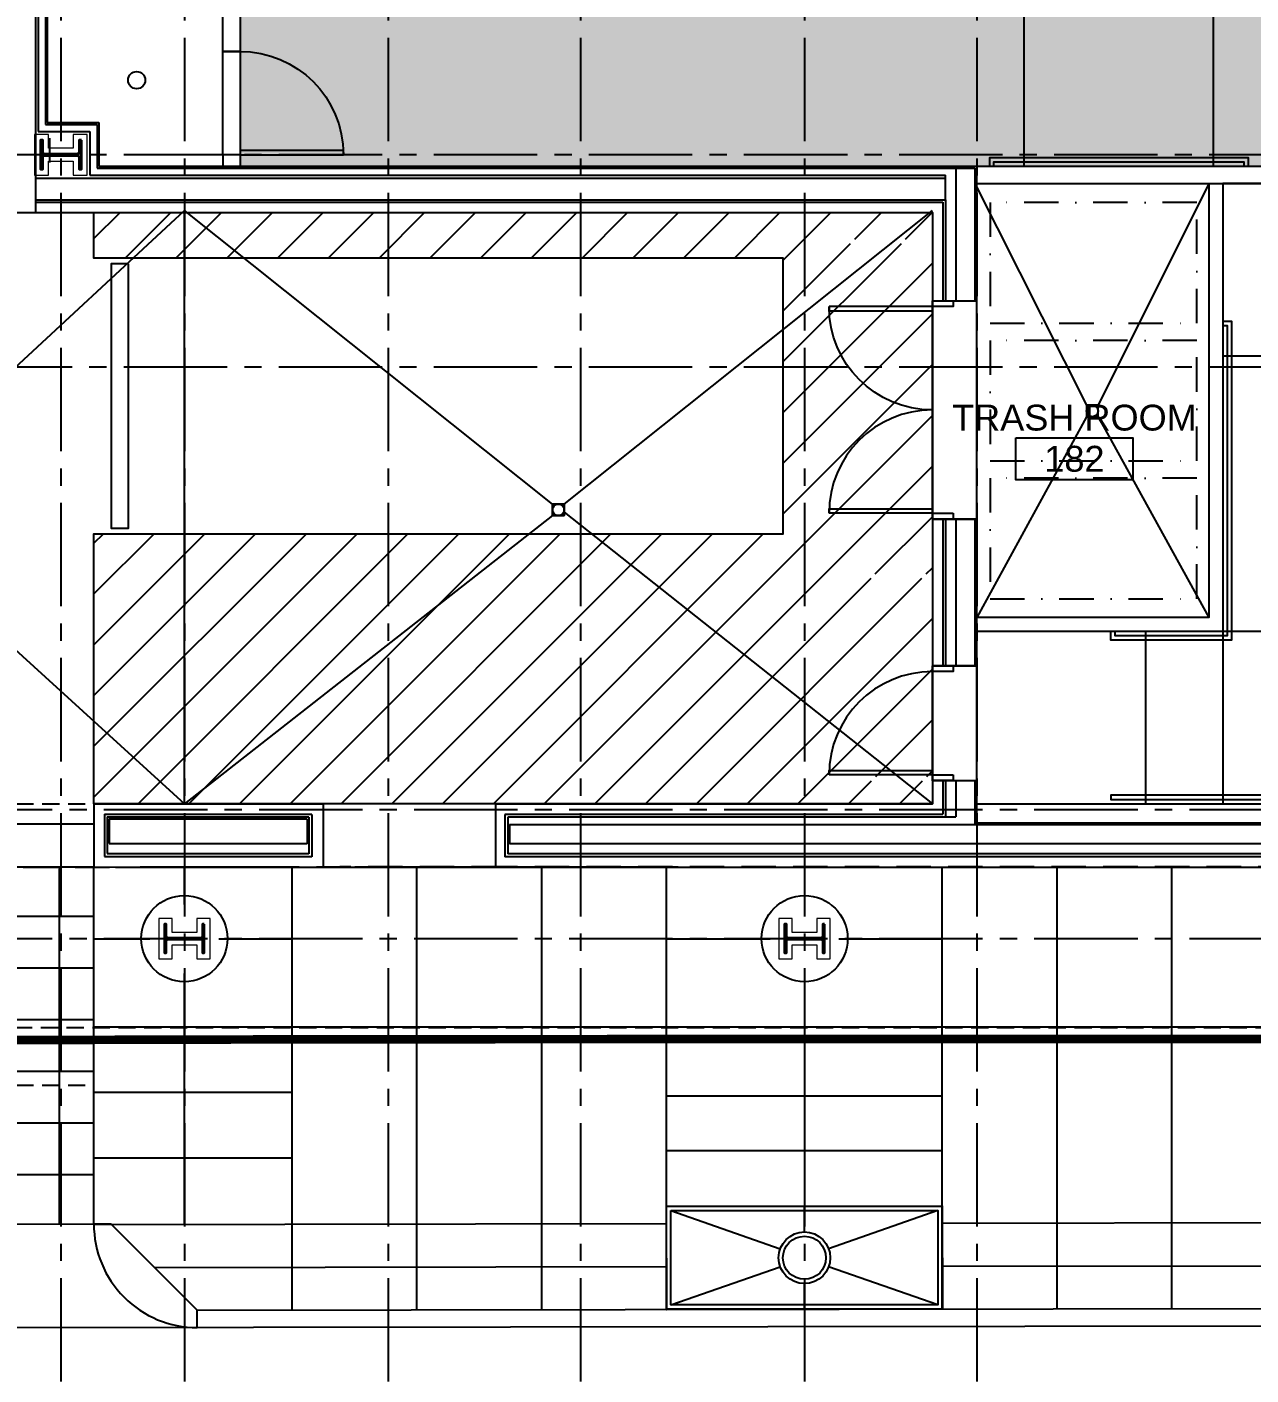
# Model space of a CAD drawing. Header units: inches. Extents: x 5931 to 10048, y 0 to 3185.
# Drawn here: x 6633.2 to 7059.5, y 692.3 to 1161.8 of the extents above; entities that cross this region are included whole.
import ezdxf
from ezdxf.enums import TextEntityAlignment as Align

# ---------------------------------------------------------------- set-up
doc = ezdxf.new("R2010")
doc.units = ezdxf.units.IN
doc.header["$LTSCALE"] = 48
doc.header["$MEASUREMENT"] = 0
for name, pattern in [('CENTER2', [1.125, 0.75, -0.125, 0.125, -0.125]), ('DASHDOT2', [0.5, 0.25, -0.125, 0, -0.125]), ('HIDDEN', [0.375, 0.25, -0.125]), ('HIDDEN2', [0.1875, 0.125, -0.0625]), ('PHANTOM2', [1.25, 0.625, -0.125, 0.125, -0.125, 0.125, -0.125])]:
    doc.linetypes.add(name, pattern=pattern)
for name, color, linetype in [('_0_Objects', 8, 'Continuous'), ('A-Clng Mtd Light Fixture', 8, 'Continuous'), ('A-Door', 8, 'Continuous'), ('A-Door-Head', 8, 'Continuous'), ('A-Eqpm-NIC', 8, 'DASHDOT2'), ('A-Flor-Case-Full Height', 8, 'Continuous'), ('A-Flor-Hral', 8, 'Continuous'), ('A-Flor-Pattern', 8, 'Continuous'), ('A-Flor-Pfix', 8, 'Continuous'), ('A-Flor-Soffit', 8, 'HIDDEN2'), ('A-Flor-Strs', 8, 'Continuous'), ('A-Grid(3-32)', 8, 'CENTER2'), ('A-Site-Parking', 8, 'Continuous'), ('A-Site-Pave', 8, 'Continuous'), ('A-Site-Property', 8, 'PHANTOM2'), ('A-Site-Setback', 8, 'HIDDEN'), ('A-Tag-Rm(3-32)', 8, 'Continuous'), ('A-Wall-Full', 8, 'Continuous'), ('A-Wall-Hatch', 8, 'Continuous')]:
    doc.layers.add(name, color=color, linetype=linetype)
for name, color, linetype, lineweight in [('A-Detl-Hatch', 8, 'Continuous', 18), ('S-Detl-Hatch', 8, 'Continuous', 18), ('S-Detl-Wide', 8, 'Continuous', 35)]:
    doc.layers.add(name, color=color, linetype=linetype, lineweight=lineweight)
doc.styles.get("Standard").update_dxf_attribs({"font": 'arial.ttf'})

# ---------------------------------------------------------------- blocks, each defined once
blk = doc.blocks.new('Door 36in')
blk.add_lwpolyline([(0, 36), (1.5, 36), (1.5, 0), (0, 0)], close=True)
blk.add_arc((0, 0), 36, 0, 90)
blk = doc.blocks.new('1ST FLOOR CORE & SHELL')
at = {"layer": 'A-Door'}
for points in [[(2940.249396693038, -8975.625), (2940.249396693038, -8977.625), (2932.999396693038, -8977.625), (2932.999396693038, -8975.625)], [(2940.249396693038, -9049.625), (2940.249396693038, -9051.625), (2932.999396693038, -9051.625), (2932.999396693038, -9049.625)], [(2940.249396693036, -9102.750000000002), (2940.249396693036, -9104.750000000002), (2932.999396693036, -9104.750000000002), (2932.999396693036, -9102.750000000002)], [(2940.249396693036, -9140.698514142034), (2940.249396693036, -9142.698514142034), (2932.999396693036, -9142.698514142034), (2932.999396693036, -9140.698514142034)]]:
    blk.add_lwpolyline(points, close=True, dxfattribs=at)
at = {"layer": 'A-Door-Head'}
blk.add_lwpolyline([(2932.99939669304, -9102.750000000002), (2948.374396693038, -9102.750000000002), (2948.374396693038, -9142.75), (2932.99939669304, -9142.75)], close=True, dxfattribs=at)
at = {"layer": 'A-Flor-Soffit'}
for points in [[(2320.999396693038, -8520.750000000002), (2316.499396693042, -8520.750000000002), (2316.499396693042, -9228.750000000002), (3108.874396693056, -9228.750000000002), (3108.874396693056, -9224.750000000002), (4240.499396693056, -9224.750000000002), (4240.499396693056, -9222.625000000002), (4656.874396693027, -9222.625000000002), (4656.874396693027, -9224.750000000002), (5704.499396088413, -9224.75000135396), (5704.499396088413, -8756.750000015505), (5699.999396693202, -8756.750000015505)], [(2352.976538279858, -9228.750000000004), (2352.976538279858, -9248.750000000004), (2640.999396693027, -9248.75000000011), (2640.999396693035, -9228.750000000004)]]:
    blk.add_lwpolyline(points, dxfattribs=at)
at = {"layer": 'A-Flor-Strs'}
blk.add_line((2948.374396693038, -9150.75), (3094.189396693041, -9150.75), dxfattribs=at)
at = {"layer": 'A-Wall-Full'}
for p, q in [((2624.74939669304, -8657.749999999955), (2624.74939669304, -8913.56)), ((2624.74939669304, -8913.56), (2642.748146693039, -8913.56)), ((2642.748146693039, -8913.56), (2642.748146693039, -8928.750000000002)), ((2642.748146693039, -8928.750000000002), (2948.374396693038, -8928.750000000002)), ((2948.374396693038, -8928.750000000002), (2948.374396693036, -8975.624999999998)), ((2612.99939669304, -8944.875000000004), (2932.999396693038, -8944.875000000002)), ((2932.999396693038, -8944.875000000002), (2932.999396693038, -8975.625)), ((2932.999396693038, -8975.625), (2948.374396693036, -8975.625)), ((2932.999396693038, -9051.625), (2932.999396693038, -9102.750000000004)), ((2932.999396693038, -9051.625), (2948.374396693038, -9051.625)), ((2948.374396693038, -9051.624999999998), (2948.374396693038, -9102.750000000002)), ((2948.374396693038, -9102.750000000002), (2932.999396693038, -9102.750000000004)), ((2932.999396693038, -9142.75), (2932.999396693036, -9150.749999999996)), ((2948.374396693038, -9142.75), (2932.999396693038, -9142.75)), ((2948.374396693038, -9142.75), (2948.374396693038, -9157.375)), ((2640.999396693036, -9150.749999999996), (2640.999396693038, -9172.75)), ((2640.999396693036, -9150.749999999996), (2720.976538279895, -9150.749999999996)), ((2720.976538279896, -9172.848490128536), (2720.976538279895, -9150.848490128532)), ((2780.976538279896, -9150.749999999996), (2932.999396693036, -9150.749999999996)), ((2780.976538279898, -9172.848490128536), (2780.976538279896, -9150.848490128532)), ((2948.374396693038, -9157.375), (3112.999396693038, -9157.375)), ((2640.999396693036, -9172.75), (2720.976538279896, -9172.848490128536)), ((2780.976538279898, -9172.848490128536), (3112.999396693038, -9172.84849012908))]:
    blk.add_line(p, q, dxfattribs=at)
for centre in [(2672.499396693055, -9197.75), (2888.499396693042, -9197.75)]:
    blk.add_circle(centre, 15, dxfattribs=at)
at = {"layer": 'A-Wall-Hatch'}
for p, q in [((2620.624396693038, -8154.625000000015), (2620.62439669304, -8944.875000000004)), ((2621.62439669304, -8654.624999999955), (2621.62439669304, -8916.685)), ((2624.12439669304, -8657.124999999955), (2624.12439669304, -8914.185)), ((2624.12439669304, -8914.185), (2642.123146693039, -8914.185)), ((2642.123146693039, -8914.185), (2642.123146693039, -8929.375000000004)), ((2621.624396693042, -8916.685), (2639.623146693039, -8916.685)), ((2639.623146693039, -8916.685), (2639.623146693039, -8931.875000000004)), ((2642.123146693039, -8929.375000000004), (2947.749396693038, -8929.375000000002)), ((2941.124396693038, -8929.375000000002), (2941.124396693036, -8975.625)), ((2947.749396693038, -8929.375000000002), (2947.749396693038, -8975.625)), ((2620.624396693042, -8932.875000000004), (2937.624396693036, -8932.875000000002)), ((2639.623146693039, -8931.875000000004), (2937.624396693036, -8931.875000000002)), ((2937.624396693036, -8940.500000000002), (2937.624396693036, -8931.875000000002)), ((2620.624396693042, -8940.500000000004), (2937.624396693036, -8940.500000000002)), ((2620.624396693042, -8941.250000000004), (2936.624396693038, -8941.250000000002)), ((2936.624396693038, -8941.250000000002), (2936.624396693038, -8975.624999999998)), ((2937.624396693036, -8940.500000000002), (2937.624396693036, -8975.625)), ((2936.624396693038, -9051.625), (2936.624396693038, -9102.750000000002)), ((2937.624396693036, -9051.625), (2937.624396693036, -9102.75)), ((2941.124396693036, -9051.625000000002), (2941.124396693036, -9102.750000000002)), ((2947.749396693038, -9051.625), (2947.749396693038, -9102.75)), ((2936.624396693038, -9142.75), (2936.624396693036, -9154.374999999996)), ((2937.624396693036, -9142.75), (2937.624396693036, -9155.374999999996)), ((2941.124396693036, -9142.75), (2941.124396693035, -9155.374999999996)), ((2947.749396693038, -9142.75), (2947.749396693036, -9158)), ((2644.624396693036, -9154.374999999996), (2644.624396693036, -9169.125)), ((2644.624396693036, -9154.374999999996), (2716.851538279898, -9154.374999999996)), ((2716.851538279896, -9154.473490128532), (2716.851538279898, -9169.223490128536)), ((2784.101538279896, -9154.374999999996), (2936.624396693036, -9154.374999999996)), ((2784.101538279896, -9154.473490128532), (2784.101538279896, -9169.223490128536)), ((2645.624396693036, -9155.374999999996), (2645.624396693036, -9168.125)), ((2645.624396693036, -9155.374999999996), (2715.851538279896, -9155.374999999996)), ((2646.249396693036, -9155.999999999996), (2646.249396693038, -9164.625)), ((2646.249396693036, -9155.999999999996), (2715.226538279898, -9155.999999999996)), ((2715.226538279896, -9156.098490128532), (2715.226538279895, -9164.723490128536)), ((2715.851538279896, -9155.473490128532), (2715.851538279896, -9168.223490128536)), ((2785.101538279896, -9155.374999999996), (2941.124396693035, -9155.374999999996)), ((2785.101538279896, -9155.473490128532), (2785.101538279898, -9168.223490128536)), ((2785.726538279896, -9158), (2785.726538279898, -9164.723490128536)), ((2785.726538279896, -9158), (3112.999396693038, -9158)), ((2645.624396693036, -9168.125), (2715.851538279896, -9168.125)), ((2646.249396693038, -9164.625), (2715.226538279895, -9164.625)), ((2785.101538279898, -9168.125), (3112.999396693038, -9168.125)), ((2785.726538279898, -9164.625), (3112.999396693038, -9164.625)), ((2644.624396693038, -9169.125), (2716.851538279898, -9169.125)), ((2784.101538279896, -9169.125), (3109.374396693038, -9169.125))]:
    blk.add_line(p, q, dxfattribs=at)
at = {"layer": 'A-Door', "xscale": -1, "rotation": 90}
blk.add_blockref('Door 36in', (2932.999396693038, -8977.625), dxfattribs=at)
at = {"layer": 'A-Door', "rotation": 90}
for p in [(2932.999396693038, -9049.625), (2932.999396693036, -9140.75)]:
    blk.add_blockref('Door 36in', p, dxfattribs=at)
blk = doc.blocks.new('*U26')
at = {"layer": 'A-Detl-Hatch'}
h = blk.add_hatch(dxfattribs=at)
h.set_pattern_fill('ANSI32', color=256, scale=6, style=0)
h.set_pattern_definition([(45, (0, -6.945), (-1.590990257669732, 1.590990257669732), []), (45, (1.06066017, -6.945), (-1.590990257669732, 1.590990257669732), [])])
edge = h.paths.add_edge_path()
edge.add_line((4.9975, -13.89), (4.9975, -13.245))
edge.add_line((4.9975, -13.245), (0.7874999999999996, -13.245))
edge.add_arc((0.7874999999999999, -12.645), 0.6000000000000014, 180.0000000000002, 270, ccw=False)
edge.add_line((0.1875, -12.645), (0.1875, -1.244999999999999))
edge.add_arc((0.7874999999999999, -1.244999999999999), 0.5999999999999999, 90, 180, ccw=False)
edge.add_line((0.7875, -0.6449999999999996), (4.9975, -0.6449999999999996))
edge.add_line((4.9975, -0.6449999999999996), (4.9975, 0))
edge.add_line((4.9975, 0), (-4.9975, 0))
edge.add_line((-4.9975, 0), (-4.9975, -0.6449999999999996))
edge.add_line((-4.9975, -0.6449999999999996), (-0.7874999999999996, -0.6449999999999996))
edge.add_arc((-0.7874999999999999, -1.244999999999999), 0.5999999999999999, 0, 90, ccw=False)
edge.add_line((-0.1875, -1.244999999999999), (-0.1875, -12.645))
edge.add_arc((-0.7874999999999999, -12.645), 0.5999999999999999, 270, 359.99999999999983, ccw=False)
edge.add_line((-0.7875, -13.245), (-4.9975, -13.245))
edge.add_line((-4.9975, -13.245), (-4.9975, -13.89))
edge.add_line((-4.9975, -13.89), (4.9975, -13.89))
at = {"linetype": 'ByBlock'}
blk.add_lwpolyline([(4.9975, -13.89), (4.9975, -13.245), (0.7875, -13.245, -0.414213562373095), (0.1875, -12.645), (0.1875, -1.244999999999999, -0.414213562373095), (0.7875, -0.6449999999999996), (4.9975, -0.6449999999999996), (4.9975, 0), (-4.9975, 0), (-4.9975, -0.6449999999999996), (-0.7875, -0.6449999999999996, -0.414213562373095), (-0.1875, -1.244999999999999), (-0.1875, -12.645, -0.414213562373095), (-0.7875, -13.245), (-4.9975, -13.245), (-4.9975, -13.89)], format="xyb", close=True, dxfattribs=at)
blk = doc.blocks.new('W14X61')
at = {"layer": 'S-Detl-Hatch'}
blk.add_lwpolyline([(13945.71594359061, -7310.277745052937), (13945.71594359061, -7305.632745052937), (13940.90594359061, -7305.632745052937), (13940.90594359061, -7297.032745052938), (13945.71594359061, -7297.032745052938), (13945.71594359061, -7292.387745052937), (13931.72094359061, -7292.387745052937), (13931.72094359061, -7297.032745052938), (13936.53094359061, -7297.032745052938), (13936.53094359061, -7305.632745052937), (13931.72094359061, -7305.632745052937), (13931.72094359061, -7310.277745052937)], close=True, dxfattribs=at)
at = {"layer": 'S-Detl-Wide'}
blk.add_blockref('*U26', (13938.71844359061, -7294.387745052937), dxfattribs=at)
blk = doc.blocks.new('*U13')
at = {"layer": 'A-Detl-Hatch'}
h = blk.add_hatch(dxfattribs=at)
h.set_pattern_fill('ANSI32', color=256, scale=6, style=0)
h.set_pattern_definition([(45, (0, -7.155), (-1.590990257669732, 1.590990257669732), []), (45, (1.06066017, -7.155), (-1.590990257669732, 1.590990257669732), [])])
edge = h.paths.add_edge_path()
edge.add_line((5.065, -14.31), (5.065, -13.455))
edge.add_line((5.065, -13.455), (0.8549999999999995, -13.455))
edge.add_arc((0.8550000000000006, -12.855), 0.6000000000000014, 180, 269.99999999999994, ccw=False)
edge.add_line((0.255, -12.855), (0.255, -1.454999999999998))
edge.add_arc((0.8549999999999998, -1.454999999999999), 0.5999999999999998, 90, 180, ccw=False)
edge.add_line((0.855, -0.8549999999999995), (5.065000000000001, -0.8549999999999995))
edge.add_line((5.065, -0.8549999999999995), (5.065, 0))
edge.add_line((5.065, 0), (-5.065, 0))
edge.add_line((-5.065, 0), (-5.065, -0.8549999999999995))
edge.add_line((-5.065, -0.8549999999999995), (-0.8549999999999995, -0.8549999999999995))
edge.add_arc((-0.8549999999999998, -1.454999999999999), 0.5999999999999999, 0, 90, ccw=False)
edge.add_line((-0.255, -1.454999999999999), (-0.255, -12.855))
edge.add_arc((-0.8550000000000006, -12.855), 0.6000000000000006, -89.99999999999989, 0, ccw=False)
edge.add_line((-0.855, -13.455), (-5.065000000000001, -13.455))
edge.add_line((-5.065, -13.455), (-5.065, -14.31))
edge.add_line((-5.065, -14.31), (5.065, -14.31))
at = {"linetype": 'ByBlock'}
blk.add_lwpolyline([(5.065, -14.31), (5.065, -13.455), (0.855, -13.455, -0.414213562373095), (0.255, -12.855), (0.255, -1.454999999999999, -0.414213562373095), (0.855, -0.8549999999999995), (5.065, -0.8549999999999995), (5.065, 0), (-5.065, 0), (-5.065, -0.8549999999999995), (-0.855, -0.8549999999999995, -0.414213562373095), (-0.255, -1.454999999999999), (-0.255, -12.855, -0.414213562373095), (-0.855, -13.455), (-5.065, -13.455), (-5.065, -14.31)], format="xyb", close=True, dxfattribs=at)
blk = doc.blocks.new('W14x82')
at = {"layer": 'S-Detl-Hatch'}
blk.add_lwpolyline([(14043.16395861376, -7310.277745052938), (14043.16395861376, -7305.422745052938), (14038.35395861376, -7305.422745052938), (14038.35395861376, -7296.822745052938), (14043.16395861376, -7296.822745052938), (14043.16395861376, -7291.967745052938), (14029.03395861376, -7291.967745052938), (14029.03395861376, -7296.822745052938), (14033.84395861376, -7296.822745052938), (14033.84395861376, -7305.422745052938), (14029.03395861376, -7305.422745052938), (14029.03395861376, -7310.277745052938)], close=True, dxfattribs=at)
at = {"layer": 'S-Detl-Wide'}
blk.add_blockref('*U13', (14036.09895861376, -7293.967745052938), dxfattribs=at)
blk = doc.blocks.new('1ST FLOOR - STRUCTURAL GRID')
at = {"layer": 'A-Grid(3-32)'}
for p, q in [((2629.499396693038, -7426.007197794599), (2629.49939669304, -9520.748838841124)), ((2672.499396693055, -7426.007197794599), (2672.499396693055, -9520.748838841124)), ((2743.499396693042, -7426.007197794599), (2743.499396693042, -9520.748838841124)), ((2810.499396693064, -7426.007197794599), (2810.499396693064, -9520.748838841124)), ((2888.499396693042, -7426.007197794599), (2888.499396693042, -9520.748838841124)), ((2948.499396693042, -7426.007197794599), (2948.499396693042, -9520.748838841124)), ((5927.384439320809, -8924.750000000002), (2104.499396678264, -8924.750000000002)), ((5927.384439320809, -8998.75), (2104.499396678264, -8998.75)), ((2104.499396678264, -9152.75), (5927.384439320809, -9152.75)), ((2104.499396678264, -9197.75), (5927.384439320809, -9197.75))]:
    blk.add_line(p, q, dxfattribs=at)
at = {"rotation": 90}
for name, p in [('W14x82', (-4671.623348359901, -22960.84895861376)), ('W14X61', (-4628.833348359884, -23136.46844359061)), ('W14X61', (-4412.833348359896, -23136.46844359061))]:
    blk.add_blockref(name, p, dxfattribs=at)
blk = doc.blocks.new('GROUND LEVEL PARKING')
at = {"layer": 'A-Site-Pave'}
for p, q in [((6688.000000014791, 891.2571984770057), (6688.00000001479, 1097.882198477005)), ((6816.250000014782, 995.5696984770041), (6688.000000014791, 1097.882198477002)), ((6820.250000014782, 995.5696984770041), (6948.500000014774, 1097.882198477004)), ((6816.250000014782, 991.5696984770041), (6688.000000014791, 891.2571984770057)), ((6820.250000014783, 992.7243990153834), (6948.500000014774, 891.2571984770057)), ((6368.500000014773, 884.2632164055727), (6656.500000014773, 884.2632164055727))]:
    blk.add_line(p, q, dxfattribs=at)
blk.add_lwpolyline([(6816.250000014782, 995.5696984770041), (6820.250000014782, 995.5696984770041), (6820.250000014782, 991.5696984770041), (6816.250000014782, 991.5696984770041)], close=True, dxfattribs=at)
blk = doc.blocks.new('Rm Tag')
blk.add_lwpolyline([(-0.2123981095694489, 0.07589473110726885), (0.2123981095694489, 0.07589473110726885), (0.2123981095694489, -0.07589473110715517), (-0.2123981095694489, -0.07589473110715517)], close=True)
for p in [(0, 0.2858456260896673), (0, 0.1492807692377482), (0, 0)]:
    blk.add_attdef('XXX', text='', height=0.09375).set_placement(p, align=Align.MIDDLE_CENTER)
blk = doc.blocks.new('SITE PLAN')
at = {"layer": 'A-Site-Pave'}
h = blk.add_hatch(dxfattribs=at)
h.set_pattern_fill('NET', color=256, scale=144, angle=-13.87777777777763)
h.set_pattern_definition([(0, (8534.51513607493, -2675.907185347067), (0, 18), []), (90, (8534.51513607493, -2675.907185347067), (-18, 1.332267629550188e-15), [])])
h.paths.add_polyline_path([(8822.515136073154, -2800.193933399445), (8822.5151360749, -2675.907185347081), (8534.515136074886, -2675.907185347089), (8534.515136074886, -2800.718023272631)])
for p, q in [((9023.46277847814, -2795.532293286728), (9061.566578636044, -2808.790020746848)), ((9069.988931844655, -2802.962396265204), (9069.988931844655, -2794.032293286728)), ((9116.462676750398, -2795.532293286706), (9078.411285053255, -2808.790020746837)), ((9023.46277847813, -2828.372933048355), (9061.566578636055, -2815.13477178356)), ((9116.462676750409, -2828.372933048355), (9078.411285053266, -2815.134771783582)), ((9069.988931844655, -2829.872933048366), (9069.988931844655, -2820.962396265204)), ((9603.69085287991, -2835.185462946283), (8375.699856962092, -2836.973162259266))]:
    blk.add_line(p, q, dxfattribs=at)
at = {"layer": 'A-Site-Pave', "flags": 128}
for points in [[(8822.515136073154, -2800.193933399445), (8822.5151360749, -2675.907185347081), (8534.515136074886, -2675.907185347089), (8534.515136074886, -2800.718023272631), (8822.5151360749, -2800.193933399438)], [(8830.015136074973, -2675.907185347663), (9294.537994488066, -2675.907185347624)], [(8872.222598838242, -2675.907185347663), (8838.645513416282, -2675.907185347678)], [(8854.015136060145, -2675.907185347663), (8854.015136060145, -2688.899986871256)], [(8891.552647963355, -2830.222181474644), (8891.552647963385, -2675.907185347656)], [(8935.031426211717, -2830.15888541202), (8935.031426211717, -2675.907185347663)], [(8978.510204460079, -2830.095589349396), (8978.510204460094, -2675.907185347656)], [(9070.0151360749, -2675.907185347649), (9070.0151360749, -2688.907207119584)], [(9117.96267675038, -2829.892575539561), (9117.96267675038, -2675.965455229583)], [(9157.988914889953, -2829.834305657612), (9157.988914889953, -2675.907185347634)], [(9197.98894879919, -2829.776073923567), (9197.988948799219, -2675.907185347634)], [(9021.96277847809, -2830.032331437818), (9021.96277847809, -2676.105211127855)], [(8822.51513607458, -2700.899986871256), (8842.01513606013, -2700.899986871256)], [(8866.01513606013, -2700.899986871242), (8891.552647963385, -2700.899986871234)], [(9021.96277847809, -2700.907185348427), (9057.99227766176, -2700.907185348435)], [(9081.99227766176, -2700.907185348427), (9117.96267675038, -2700.907185348427)], [(8854.015136060145, -2712.899986871271), (8854.015136060174, -2800.276796498641)], [(9070.0151360749, -2712.907185347685), (9070.01513607493, -2793.962339043355)], [(8822.515136074144, -2731.482014025685), (10416.01513607494, -2731.482014026304)], [(8891.552647963385, -2754.356579562831), (8822.515136073838, -2754.356579562838)], [(9117.9905040624, -2755.662627877537), (9021.95696515894, -2755.662627877522)], [(8891.552647963355, -2777.231145100013), (8822.515136073489, -2777.231145099038)], [(9117.9905040624, -2774.749775462726), (9021.95696515894, -2774.749775462704)], [(8534.515078972428, -2800.718023376401), (8822.515136073183, -2800.193933399438)], [(8858.515136074908, -2836.259365140584), (8858.51513646678, -2830.259365140588), (8828.515187978106, -2800.204838783268), (8822.515197888504, -2800.193933511796)], [(8822.53260556022, -2800.322628518363), (9021.971513221535, -2800.032286928763)], [(9117.971411493825, -2799.89253103362), (9237.902066645212, -2799.717936931265)], [(8843.574956246404, -2815.292004767092), (9021.984615336682, -2815.032277391787)], [(9117.984513608972, -2814.892521496651), (9237.984615336652, -2814.717826294516)], [(9603.673882130359, -2829.185480995686), (8858.515136466041, -2830.270277223448)]]:
    blk.add_lwpolyline(points, dxfattribs=at)
for points in [[(9021.96277847809, -2794.032293286742), (9117.96267675038, -2793.892537391614), (9118.015085211053, -2829.892499243739), (9022.015186938763, -2830.032255138867)], [(9021.96277847813, -2794.032293286728), (9117.962676750387, -2794.032293286728), (9117.962676750387, -2829.872933048355), (9021.962778478119, -2829.872933048355)], [(9023.46277847813, -2795.532293286728), (9116.462676750387, -2795.532293286717), (9116.462676750387, -2828.372933048355), (9023.46277847813, -2828.372933048377)]]:
    blk.add_lwpolyline(points, close=True, dxfattribs=at)
at = {"layer": 'A-Site-Pave'}
for radius in [9, 7.5]:
    blk.add_circle((9069.988931844655, -2811.962396265193), radius, dxfattribs=at)
for centre, radius, start, end in [((9026.015136076749, -94832.6671853406), 92156.75999999294, 90, 90.08958616573203), ((8858.515138425983, -2800.259365140588), 36, 179.8958622711237, 269.9999962581484)]:
    blk.add_arc(centre, radius, start, end, dxfattribs=at)
blk = doc.blocks.new('floor pattern 1st floor')
at = {"layer": 'A-Flor-Pattern'}
h = blk.add_hatch(dxfattribs=at)
h.set_pattern_fill('WOODS_BOARD_WIDE', color=256, scale=3, pattern_type=2)
h.set_pattern_definition([(0, (2343.000000014559, 1229.154993080359), (0, 6), []), (90, (2343.000000014559, 1229.154993080359), (-12, 12), [6, -42]), (90, (2367.000000014559, 1235.154993080359), (-12, 12), [6, -42])])
edge = h.paths.add_edge_path(flags=16)
edge.add_line((2149.545021514961, 1020.632231727433), (2161.545021514961, 1020.632231727433))
edge.add_ellipse((2161.545021514968, 1015.632231727438), major_axis=(-3.535533905928169, -3.535533905928169), ratio=1, start_angle=134.9999999999582, end_angle=225.0000000000285, ccw=False)
edge.add_line((2166.545021514959, 1015.632231727434), (2166.54502151496, 984.632231727434))
edge.add_ellipse((2161.54502151496, 984.6322317274344), major_axis=(3.535533905932789, -3.535533905932789), ratio=1, start_angle=315.0000000000236, end_angle=405.0000000000262, ccw=False)
edge.add_line((2161.54502151496, 979.6322317274341), (2156.545021514961, 979.6322317274341))
edge.add_line((2156.545021514961, 979.6322317274341), (2156.54502151496, 955.6322317274354))
edge.add_line((2156.54502151496, 955.6322317274354), (2147.545021514959, 955.6322317274353))
edge.add_line((2147.545021514959, 955.6322317274353), (2126.545021514959, 955.6322317274348))
edge.add_line((2126.545021514959, 955.6322317274348), (2126.54502151496, 995.4309824811035))
edge.add_line((2126.54502151496, 995.4309824811035), (2126.54502151496, 1010.632231727435))
edge.add_line((2126.54502151496, 1010.632231727435), (2144.545021514961, 1010.632231727434))
edge.add_line((2144.545021514961, 1010.632231727434), (2144.545021514962, 1015.632231727433))
edge.add_ellipse((2148.743174679892, 1016.434078562502), major_axis=(3.194762701594509, 3.194762701594509), ratio=0.85373049639278, start_angle=38.507125437061575, end_angle=141.4928745630608, ccw=False)
edge = h.paths.add_edge_path(flags=16)
edge.add_ellipse((2192.346868350032, 952.4340786525024), major_axis=(-3.192385563416893, 3.192385563416893), ratio=0.8553733250027683, start_angle=218.4534715266572, end_angle=321.54652847323314, ccw=False)
edge.add_line((2196.545021514958, 951.6322318174343), (2196.531531976138, 920.2651985484661))
edge.add_ellipse((2191.545021514958, 920.632231817437), major_axis=(-3.535533905934201, -3.535533905934201), ratio=1, start_angle=44.99999999997169, end_angle=130.7903220938778, ccw=False)
edge.add_line((2191.545021514958, 915.6322318174334), (2186.71410042941, 915.6322318174341))
edge.add_line((2186.71410042941, 915.6322318174341), (2186.545021514958, 891.6322318174354))
edge.add_line((2186.545021514958, 891.6322318174354), (2177.545021514955, 891.6322318174341))
edge.add_line((2177.545021514955, 891.6322318174341), (2156.545021514957, 891.6322318174348))
edge.add_line((2156.545021514957, 891.6322318174348), (2156.545021514957, 931.4309825711034))
edge.add_line((2156.545021514957, 931.4309825711034), (2156.545021514957, 946.6322318174346))
edge.add_line((2156.545021514957, 946.6322318174346), (2174.545021514958, 946.632231817435))
edge.add_line((2174.545021514958, 946.632231817435), (2174.545021514959, 951.6322318174355))
edge.add_ellipse((2179.545021514959, 951.6322318174323), major_axis=(3.535533905933559, -3.535533905933558), ratio=1, start_angle=135.0000000000331, end_angle=224.9999999999758, ccw=False)
edge.add_line((2179.545021514958, 956.6322318174347), (2191.54502151497, 956.632231817432))
edge = h.paths.add_edge_path(flags=16)
edge.add_ellipse((2066.399726767511, 1141.280670869955), major_axis=(0, 0.015625), ratio=1, start_angle=270, end_angle=337.7306834634559)
edge.add_line((2066.405648027354, 1141.295130444875), (2066.405648027354, 1141.286670869954))
edge.add_line((2066.405648027354, 1141.286670869954), (2066.405648027354, 1140.752720869955))
edge.add_line((2066.405648027354, 1140.752720869955), (2066.399726767511, 1140.752720869955))
edge.add_line((2066.399726767511, 1140.752720869955), (2066.399726767511, 1140.707195869955))
edge.add_line((2066.399726767511, 1140.707195869955), (2049.127784767511, 1140.707195869955))
edge.add_line((2049.127784767511, 1140.707195869955), (2045.100086323031, 1140.707196013277))
edge.add_line((2045.100086323031, 1140.707196013277), (2032.759646735256, 1140.707196254386))
edge.add_line((2032.759646735256, 1140.707196254386), (2030.377784767511, 1140.707195869955))
edge.add_line((2030.377784767511, 1140.707195869955), (2028.002776767511, 1140.707195869955))
edge.add_line((2028.002776767511, 1140.707195869955), (2028.002776767511, 1140.752720869955))
edge.add_line((2028.002776767511, 1140.752720869955), (2027.996855507668, 1140.752720869955))
edge.add_line((2027.996855507668, 1140.752720869955), (2027.996855507668, 1141.286670869955))
edge.add_line((2027.996855507668, 1141.286670869955), (2027.996855507668, 1141.295130444875))
edge.add_ellipse((2028.002776767511, 1141.280670869955), major_axis=(0, 0.01562499999991459), ratio=1, start_angle=22.26931653654414, end_angle=90)
edge.add_line((2027.987151767511, 1141.280670869955), (2027.987151767511, 1140.707195869955))
edge.add_line((2027.987151767511, 1140.707195869955), (2027.951251767511, 1140.707195869955))
edge.add_line((2027.951251767511, 1140.707195869955), (2027.951251767511, 1141.280670869955))
edge.add_line((2027.951251767511, 1141.280670869955), (2027.951251767511, 1141.286670869955))
edge.add_ellipse((2027.996776767512, 1141.286670869954), major_axis=(0.04552500000045255, 0), ratio=1, start_angle=90, end_angle=180, ccw=False)
edge.add_line((2027.996776767512, 1141.332195869955), (2027.996855507668, 1141.332195869955))
edge.add_line((2027.996855507668, 1141.332195869955), (2028.002776767511, 1141.332195869955))
edge.add_line((2028.002776767511, 1141.332195869955), (2033.879251767511, 1141.332195869955))
edge.add_line((2033.879251767511, 1141.332195869955), (2033.879251767512, 1141.905695869956))
edge.add_ellipse((2033.930751767512, 1141.905695869955), major_axis=(0.05149999999957799, 0), ratio=1, start_angle=90, end_angle=180, ccw=False)
edge.add_line((2033.930751767512, 1141.957195869955), (2036.129251767511, 1141.957195869955))
edge.add_line((2036.129251767511, 1141.957195869955), (2036.129251767511, 1145.929475014092))
edge.add_ellipse((2037.879251767511, 1152.707195869954), major_axis=(6.999999999999782, 0), ratio=1, start_angle=180, end_angle=255.52248781406962, ccw=False)
edge.add_ellipse((2037.879251767511, 1152.707195869955), major_axis=(7, 0), ratio=1, start_angle=0, end_angle=180, ccw=False)
edge.add_ellipse((2037.879251767511, 1152.707195869955), major_axis=(7, 0), ratio=1, start_angle=284.4775121859299, end_angle=360, ccw=False)
edge.add_line((2039.629251767511, 1145.929475014092), (2039.629251767511, 1141.957195869955))
edge.add_line((2039.629251767511, 1141.957195869955), (2041.827751767512, 1141.957195869955))
edge.add_ellipse((2041.827751767511, 1141.905695869955), major_axis=(0.05149999999935062, 0), ratio=1, start_angle=360, end_angle=450, ccw=False)
edge.add_line((2041.879251767511, 1141.905695869955), (2041.879251767511, 1141.332195869955))
edge.add_line((2041.879251767511, 1141.332195869955), (2052.576251767511, 1141.332195869955))
edge.add_line((2052.576251767511, 1141.332195869955), (2052.576251767512, 1141.905695869956))
edge.add_ellipse((2052.627751767512, 1141.905695869955), major_axis=(0.05149999999957799, 0), ratio=1, start_angle=90, end_angle=180, ccw=False)
edge.add_line((2052.627751767512, 1141.957195869955), (2054.826251767511, 1141.957195869955))
edge.add_line((2054.826251767511, 1141.957195869955), (2054.826251767511, 1145.929475014092))
edge.add_ellipse((2056.576251767511, 1152.707195869954), major_axis=(6.999999999999782, 0), ratio=1, start_angle=180, end_angle=255.52248781406962, ccw=False)
edge.add_ellipse((2056.576251767511, 1152.707195869955), major_axis=(7, 0), ratio=1, start_angle=0, end_angle=180, ccw=False)
edge.add_ellipse((2056.576251767511, 1152.707195869955), major_axis=(7, 0), ratio=1, start_angle=284.4775121859299, end_angle=360, ccw=False)
edge.add_line((2058.326251767511, 1145.929475014092), (2058.326251767511, 1141.957195869955))
edge.add_line((2058.326251767511, 1141.957195869955), (2060.524751767512, 1141.957195869955))
edge.add_ellipse((2060.524751767512, 1141.905695869955), major_axis=(0.05149999999935062, 0), ratio=1, start_angle=360, end_angle=450, ccw=False)
edge.add_line((2060.576251767511, 1141.905695869955), (2060.576251767511, 1141.332195869955))
edge.add_line((2060.576251767511, 1141.332195869955), (2066.399726767511, 1141.332195869954))
edge.add_line((2066.399726767511, 1141.332195869954), (2066.405648027354, 1141.332195869954))
edge.add_line((2066.405648027354, 1141.332195869954), (2066.405726767512, 1141.332195869954))
edge.add_ellipse((2066.405726767511, 1141.286670869954), major_axis=(0.04552499999999782, 0), ratio=1, start_angle=360, end_angle=450, ccw=False)
edge.add_line((2066.451251767511, 1141.286670869954), (2066.451251767511, 1141.280670869955))
edge.add_line((2066.451251767511, 1141.280670869955), (2066.451251767511, 1140.707195869955))
edge.add_line((2066.451251767511, 1140.707195869955), (2066.415351767511, 1140.707195869955))
edge.add_line((2066.415351767511, 1140.707195869955), (2066.415351767511, 1141.280670869955))
edge = h.paths.add_edge_path(flags=16)
edge.add_ellipse((2444.82916458221, 1074.380990803618), major_axis=(-118.2279009950035, -0.03871869464892257), ratio=0.6708029745665715, start_angle=0, end_angle=360)
h.paths.add_polyline_path([(2248.800000014779, 1035.497197794597), (2231.200000014778, 1035.497197794597), (2231.200000014778, 1051.017197794597), (2248.800000014779, 1051.017197794597)], flags=16)
h.paths.add_polyline_path([(2082.295021514959, 971.0821958699544), (2080.545021514959, 971.0821958699545), (2080.545021514959, 1020.632197794599), (2082.295021514959, 1020.6321977946)], flags=16)
h.paths.add_polyline_path([(2176.170000014793, 1088.707194904224), (2128.170000014793, 1088.707194904224), (2128.170000014793, 1056.707194904224), (2176.170000014793, 1056.707194904225)], flags=16)
h.paths.add_polyline_path([(2082.795021514959, 1013.352471298446), (2084.545021514959, 1013.352471298446), (2084.545021514959, 889.6322318174348), (2082.79502151496, 889.6322318174348)], flags=16)
h.paths.add_polyline_path([(2647.160959688796, 890.6322318174571), (2647.910959688797, 890.6322318174571), (2647.910959688797, 885.0071948361574), (2647.160959688796, 885.0071948361574)], flags=17)
h.paths.add_polyline_path([(2904.950840680933, 1517.497197794583), (2903.200000014778, 1517.497197794583), (2903.200000014778, 1603.940724858117), (2838.379486184836, 1603.940724858117), (2838.379486184836, 1227.954993080366), (2473.750000014559, 1227.954993080366), (2473.750000014559, 1224.793700154632), (2343.750000014559, 1224.793700154632), (2343.750000014559, 1227.954993080366), (2248.295000014772, 1227.954993080366), (2248.29500001477, 1213.632197794603), (2077.625000014774, 1213.63219779461), (2077.625000014767, 1355.132197794555), (2019.625000014777, 1355.132197794555), (2019.625000014777, 1232.00719779461), (2025.810000014774, 1232.00719779461), (2025.810000014773, 1213.63219779461), (2006.190000014773, 1213.63219779461), (2006.190000014774, 1226.757197794606), (1903.615000014781, 1226.757197794606), (1903.61500001478, 1213.63219779461), (1889.750000014777, 1213.63219779461), (1889.750000014778, 1212.882197794604), (1884.250000014778, 1212.882197794604), (1884.250000014778, 1252.757197794597), (1889.750000014778, 1252.757197794597), (1889.750000014778, 1252.007197794609), (1902.000000014774, 1252.007197794606), (1902.000000014778, 1420.00719779461), (1885.750000014779, 1420.00719779461), (1885.750000014779, 1438.007197794612), (1751.625000014775, 1438.00719779461), (1751.625000014777, 1252.757197794603), (1758.310000014776, 1252.757197794604), (1758.310000014774, 1212.882197794604), (1756.810000014775, 1212.882197794604), (1756.810000014775, 1173.257197794591), (1347.750000014779, 1173.257197794597), (1347.750000014779, 1179.257197794597), (1414.740000014775, 1179.257197794597), (1414.740000014788, 1233.507197794614), (1410.740000014776, 1233.507197794614), (1410.740000014778, 1240.249091074695), (1356.740000014777, 1240.249091074687), (1356.740000014775, 1233.507197794626), (1269.125000014777, 1233.507197794613), (1269.125000014778, 1173.257197794596), (980.4550000147774, 1173.257197794604), (980.4550000147783, 1209.207197794599), (835.8100000147988, 1209.207197794599), (835.8100000147988, 1173.257197794597), (707.376875014781, 1173.257197794597), (707.3768750147792, 1113.257197794596), (1275.750000014779, 1113.257197794596), (1275.75000001478, 1101.257197794597), (1347.750000014779, 1101.257197794597), (1347.750000014779, 1113.257197794597), (1800.625000014779, 1113.257197794597), (1800.625000014779, 1077.257197794597), (1858.625000014779, 1077.257197794593), (1858.625000014779, 1113.257197794597), (1885.750000014779, 1113.257197794597), (1885.750000014779, 1158.45719234778), (2017.201251767511, 1158.457196071118), (2017.201251767511, 1140.707195869955), (2077.201252042213, 1140.707195386081), (2077.201252042213, 1158.45719490424), (2176.170000014795, 1158.457194904209), (2176.170000014782, 1129.582194904237), (2082.076251767512, 1129.582194904242), (2082.076251767513, 1127.457195869953), (2027.085000014778, 1127.457195869955), (2027.085000014778, 1061.457195869954), (2086.795021514959, 1061.457195869954), (2086.795021514959, 1056.582195869955), (2024.710000014778, 1056.582195869954), (2024.710000014778, 987.1321977945992), (2072.795021514959, 987.1321977945992), (2072.795021514959, 1017.727505321279), (2080.045021514961, 1017.72750532128), (2080.045021514959, 890.6322318174348), (2059.809695625947, 890.6322318174348), (2059.809697900346, 885.0074394338119), (2386.000633594269, 885.0071959415795), (2386.018266138144, 985.8913718703934), (2427.005935230773, 985.8913718703935), (2427.005935230771, 986.5100804553967), (2501.030597045512, 986.5100804553966), (2501.030597045512, 985.8913718703935), (2542.018266138144, 985.8913718703934), (2542.018266138068, 885.0071948361574), (2647.160959688796, 885.0071948361574), (2647.160959688799, 1054.507197794596), (2790.914487074366, 1054.507197794596), (2790.914487074366, 1108.507197794596), (2664.929419832995, 1108.507197794596), (2664.929419832995, 1114.507197794596), (2881.955000014794, 1114.507197794614), (2881.95500001479, 1158.627559455008), (2917.955000014788, 1158.627559455008), (2917.955000014788, 1114.507197794596), (2978.205028308985, 1114.507197794596), (2978.205028308983, 1227.954993080366), (2920.86494088291, 1227.954993080359), (2920.865000014775, 1226.454993080359), (2902.770000014778, 1226.452856734634), (2902.770000014778, 1231.702856734634), (2891.520000014778, 1231.702856734634), (2891.520000014783, 1397.644805187213), (2882.270000014774, 1397.644805187213), (2882.270000014774, 1453.057181458936), (2891.519357656514, 1453.055997724683), (2902.770000014778, 1453.055997724683), (2902.770000014778, 1457.997197794604), (2921.230000014777, 1457.997197794604), (2921.230000014777, 1455.932181458941), (2978.205028308983, 1455.932181458939), (2978.205028308981, 1516.532337653752), (2962.200000014667, 1516.532337653598), (2962.200000014778, 1517.497197794576)])
blk.add_lwpolyline([(915.8750000147775, 1209.207197794599), (835.8100000147988, 1209.207197794599), (835.8100000147988, 1173.257197794597), (707.376875014781, 1173.257197794597), (707.3768750147792, 1113.257197794596), (1275.750000014779, 1113.257197794596), (1275.75000001478, 1101.257197794597), (1278.500000014776, 1101.257197794598)], dxfattribs=at)

msp = doc.modelspace()

# ---------------------------------------------------------------- hatches: boundary and pattern name
at = {"layer": 'A-Site-Parking'}
h = msp.add_hatch(dxfattribs=at)
h.set_pattern_fill('ANSI31', color=256, scale=100)
h.set_pattern_definition([(45.00000000000001, (0, 0), (-8.838834764831843, 8.838834764831844), [])])
edge = h.paths.add_edge_path()
edge.add_arc((6948.500000014773, 1087.882198477005), 36.00000000000045, 182.3880154632691, 270, ccw=False)
edge.add_line((6912.531263589927, 1086.382198477004), (6912.500000014773, 1086.382198477004))
edge.add_line((6912.500000014773, 1086.382198477004), (6912.500000014773, 1087.882198477004))
edge.add_line((6912.500000014773, 1087.882198477004), (6948.500000014773, 1087.882198477004))
edge.add_line((6948.500000014773, 1087.882198477004), (6948.500000014772, 1097.132198477004))
edge.add_line((6948.500000014772, 1097.132198477004), (6656.500000014772, 1097.132198477002))
edge.add_line((6656.500000014772, 1097.132198477002), (6656.500000014773, 1081.257198477007))
edge.add_line((6656.500000014773, 1081.257198477007), (6896.500000014773, 1081.257198477007))
edge.add_line((6896.500000014773, 1081.257198477007), (6896.500000014773, 985.2571984770066))
edge.add_line((6896.500000014773, 985.2571984770098), (6656.500000014773, 985.2571984770098))
edge.add_line((6656.500000014773, 985.2571984770098), (6656.500000014773, 891.2571984770088))
edge.add_line((6656.500000014773, 891.2571984770088), (6948.500000014773, 891.2571984770088))
edge.add_line((6948.500000014773, 891.2571984770061), (6948.500000014773, 899.2571984770043))
edge.add_line((6948.500000014773, 899.2571984770043), (6912.500000014773, 899.2571984770043))
edge.add_line((6912.500000014773, 899.2571984770043), (6912.500000014773, 900.7571984770043))
edge.add_line((6912.500000014773, 900.7571984770043), (6912.531263589927, 900.7571984770044))
edge.add_arc((6948.500000014773, 899.2571984770043), 36.00000000000032, 90, 177.6119845367305, ccw=False)
edge.add_arc((6948.500000014773, 971.2571984770047), 36.00000000000034, 182.3880154632691, 270, ccw=False)
edge.add_line((6912.531263589927, 969.7571984770038), (6912.500000014773, 969.7571984770038))
edge.add_line((6912.500000014773, 969.7571984770038), (6912.500000014773, 971.2571984770038))
edge.add_line((6912.500000014773, 971.2571984770038), (6948.500000014773, 971.2571984770038))
edge.add_line((6948.500000014773, 971.2571984770038), (6948.500000014773, 1051.882198477004))
edge = h.paths.add_edge_path(flags=17)
edge.add_line((6948.500000014773, 969.7571984770038), (6912.531263589927, 969.7571984770037))
edge.add_arc((6948.500000014773, 971.2571984770047), 36.00000000000032, 182.3880154632695, 270)
edge.add_line((6948.500000014773, 935.2571984770043), (6948.500000014773, 969.7571984770043))
edge = h.paths.add_edge_path(flags=17)
edge.add_arc((6948.500000014773, 899.2571984770043), 36.00000000000034, 90.00000000000001, 177.6119845367309)
edge.add_line((6912.531263589927, 900.7571984770043), (6948.500000014773, 900.7571984770043))
edge.add_line((6948.500000014773, 900.7571984770043), (6948.500000014773, 935.2571984770044))
edge = h.paths.add_edge_path(flags=17)
edge.add_line((6948.500000014773, 1086.382198477004), (6912.531263589927, 1086.382198477004))
edge.add_arc((6948.500000014773, 1087.882198477005), 36.00000000000033, 182.3880154632698, 270)
edge.add_line((6948.500000014773, 1051.882198477004), (6948.500000014773, 1086.382198477004))

# ---------------------------------------------------------------- linework, layer by layer
at = {"layer": 'A-Clng Mtd Light Fixture'}
msp.add_circle((6671.375937514776, 1143.244541959779), 3, dxfattribs=at)
at = {"layer": 'A-Door-Head'}
for points in [[(6701.376875014775, 1153.257198477012), (6707.376875014778, 1153.257198477012), (6707.376875014778, 1117.257198477004), (6701.376875014775, 1117.257198477004)], [(6948.500000014773, 1066.382198477004), (6963.875000014773, 1066.382198477004), (6963.875000014773, 990.3821984770057), (6948.500000014773, 990.3821984770057)]]:
    msp.add_lwpolyline(points, close=True, dxfattribs=at)
at = {"layer": 'A-Eqpm-NIC'}
for points in [[(6968.61278172243, 1058.611867666637), (7040.61278172243, 1058.611867666637), (7040.61278172243, 1100.611867666637), (6968.61278172243, 1100.611867666637)], [(6968.61278172243, 1010.611867666637), (7040.61278172243, 1010.611867666637), (7040.61278172243, 1052.611867666637), (6968.61278172243, 1052.611867666637)], [(6968.61278172243, 962.6118676666374), (7040.61278172243, 962.6118676666374), (7040.61278172243, 1004.611867666637), (6968.61278172243, 1004.611867666637)]]:
    msp.add_lwpolyline(points, close=True, dxfattribs=at)
at = {"layer": 'A-Flor-Hral'}
for points in [[(6968.455000014776, 1113.257198477013), (6968.455000014776, 1116.257198477014), (7058.455000014776, 1116.257198477011), (7058.455000014776, 1113.25719847701)], [(6969.955000014776, 1113.257198477013), (6969.955000014776, 1114.757198477014), (7056.955000014776, 1114.757198477011), (7056.955000014776, 1113.25719847701)], [(7049.690000014775, 1059.257198477004), (7052.690000014776, 1059.257198477004), (7052.690000014775, 948.2571984770061), (7010.690000014775, 948.2571984770079), (7010.690000014775, 951.2571984770088)], [(7109.690000014775, 1059.257198477004), (7106.690000014775, 1059.257198477004), (7106.690000014775, 894.2571984770061), (7010.690000014775, 894.2571984770079), (7010.690000014775, 892.7571984770079), (7108.190000014775, 892.7571984770061), (7108.190000014775, 1057.757198477004), (7109.690000014775, 1057.757198477004)], [(7049.690000014775, 1057.757198477004), (7051.190000014776, 1057.757198477004), (7051.190000014775, 949.7571984770061), (7012.190000014775, 949.7571984770079), (7012.190000014775, 951.2571984770088)]]:
    msp.add_lwpolyline(points, dxfattribs=at)
at = {"layer": 'A-Flor-Pattern'}
for p, q in [((6963.250000014773, 1107.257198477004), (7002.220866038916, 1030.017890988394)), ((7044.815000014775, 1107.257198477001), (7006.220866038916, 1030.017890988394)), ((7002.220866038916, 1026.017890988394), (6964.000000014777, 956.1321984770061)), ((7006.220866038916, 1026.017890988394), (7044.815000014775, 956.1321984770034))]:
    msp.add_line(p, q, dxfattribs=at)
at = {"layer": 'A-Flor-Pfix'}
for points in [[(7002.220866038916, 1030.017890988394), (7002.220866038916, 1026.017890988394), (7006.220866038916, 1026.017890988394), (7006.220866038916, 1030.017890988394)], [(6816.250000014781, 995.569698477007), (6816.250000014781, 991.569698477007), (6820.250000014781, 991.569698477007), (6820.250000014781, 995.569698477007)]]:
    msp.add_lwpolyline(points, close=True, dxfattribs=at)
for centre in [(7004.220866038916, 1028.017890988394), (6818.250000014781, 993.569698477007)]:
    msp.add_circle(centre, 2, dxfattribs=at)
at = {"layer": 'A-Flor-Soffit'}
msp.add_line((6368.500000014773, 891.257198477012), (6656.500000014773, 891.2571984770088), dxfattribs=at)
at = {"layer": 'A-Flor-Strs'}
for p, q in [((6980.455000014776, 1113.257198476997), (6980.455000014776, 1173.257198477002)), ((7046.455000014776, 1113.257198476997), (7046.455000014776, 1173.257198477002)), ((7022.690000014775, 951.2571984770061), (7022.690000014775, 891.257198477007))]:
    msp.add_line(p, q, dxfattribs=at)
for points in [[(7049.690000014775, 1047.257198477004), (7109.690000014775, 1047.257198477004), (7109.690000014775, 1107.257198477004), (7049.690000014775, 1107.257198477004)], [(7049.690000014775, 891.2571984770061), (7109.690000014775, 891.2571984770061), (7109.690000014775, 951.2571984770061), (7049.690000014775, 951.2571984770061)]]:
    msp.add_lwpolyline(points, close=True, dxfattribs=at)
at = {"layer": 'A-Site-Parking'}
for points in [[(6656.500000014772, 1097.132198477002), (6948.500000014772, 1097.132198477004), (6948.500000014773, 891.2571984770061), (6656.500000014773, 891.2571984770088), (6656.500000014773, 985.2571984770098), (6896.500000014773, 985.2571984770098), (6896.500000014773, 985.2571984770098), (6896.500000014773, 1081.257198477007), (6656.500000014773, 1081.257198477007)], [(6668.500000014773, 1079.257198477007), (6662.500000014773, 1079.257198477007), (6662.500000014773, 987.2571984770098), (6668.500000014773, 987.2571984770098)]]:
    msp.add_lwpolyline(points, close=True, dxfattribs=at)
at = {"layer": 'A-Site-Pave'}
for p, q in [((6577.782780088633, 995.569698477007), (6688.00000001479, 1097.882198477002)), ((6577.782780088633, 991.569698477007), (6688.000000014787, 891.2571984770088))]:
    msp.add_line(p, q, dxfattribs=at)
at = {"layer": 'A-Site-Property', "const_width": 3}
msp.add_lwpolyline([(6859.999999798048, 809.257198477007, 0.0003908934087964007), (6715.999999984625, 809.1446211578691, 0.001270415750458113), (6248.000000014756, 807.2237494451856), (6248.000000014784, 1671.993335988309), (6248.000000014872, 2571.993335988267), (9651.751827946493, 1937.56011775863, 0.002707367898723301), (9799.999999977023, 1910.757577876985), (9800.000000014777, 809.2571984770034), (6860.000000014842, 809.257198477007)], format="xyb", dxfattribs=at)
at = {"layer": 'A-Site-Setback'}
msp.add_lwpolyline([(9036.000000014777, 869.2571984770043), (6800.000000014835, 869.2571984770052, 0.0006697911061953115), (6715.906185609382, 869.1445478150195, 0.001041456845867606), (6332.000000014755, 867.7446328884616), (6332.000000014784, 1671.993335988303), (6332.00000001485, 2312.202923505945)], format="xyb", dxfattribs=at)
at = {"layer": 'A-Wall-Full'}
for p, q in [((6701.376875014775, 1153.257198477012), (6701.376875014775, 1173.257198477004)), ((6707.37687501478, 1173.257198477007), (6707.37687501478, 1153.257198477004)), ((6707.376875014778, 1153.257198477004), (6701.376875014775, 1153.257198477012)), ((6641.126846720578, 1114.507198477006), (6641.126846720578, 1123.082198029776)), ((6707.376875014778, 1117.257198477004), (6701.376875014775, 1117.257198477004)), ((6701.376875014775, 1117.257198477004), (6701.376875014776, 1113.257198477004)), ((6707.376875014778, 1117.257198477004), (6707.376875014778, 1113.257198477003)), ((6963.875000014771, 1113.257198477004), (7070.207032328891, 1113.257198477003)), ((6963.875000014771, 1107.257198477004), (7070.207032328891, 1107.257198477004))]:
    msp.add_line(p, q, dxfattribs=at)
for points in [[(7049.690000014775, 1107.257198477001), (7049.690000014775, 951.2571984770034), (6963.875000014773, 951.2571984770061)], [(7044.815000014775, 1107.257198477001), (7044.815000014775, 956.1321984770034), (6963.875000014773, 956.1321984770061)]]:
    msp.add_lwpolyline(points, dxfattribs=at)

# ---------------------------------------------------------------- block references
at = {"layer": '_0_Objects', "linetype": 'HIDDEN'}
msp.add_blockref('1ST FLOOR - STRUCTURAL GRID', (4015.500603321736, 10042.00719847701), dxfattribs=at)
at = {"layer": '_0_Objects'}
for name, p in [('1ST FLOOR CORE & SHELL', (4015.500603321736, 10042.00719847701)), ('GROUND LEVEL PARKING', (0, 0)), ('SITE PLAN', (-2166.037994473295, 3545.065893695551))]:
    msp.add_blockref(name, p, dxfattribs=at)
at = {"layer": 'A-Door', "xscale": -1, "rotation": 270}
msp.add_blockref('Door 36in', (6707.376875014778, 1117.257198477004), dxfattribs=at)
at = {"layer": 'A-Flor-Case-Full Height'}
msp.add_blockref('floor pattern 1st floor', (6000, 6.824138836236671e-07), dxfattribs=at)
at = {"layer": 'A-Tag-Rm(3-32)'}
ref = msp.add_blockref('Rm Tag', (6997.972745752068, 1011.377243470171), dxfattribs=dict(at, xscale=96, yscale=96, zscale=96))
ref.add_attrib('XXX', 'TRASH ROOM', dxfattribs={"layer": '0', "height": 9}).set_placement((6997.972745752068, 1025.708197316995), align=Align.MIDDLE_CENTER)
ref.add_attrib('XXX', '182', dxfattribs={"layer": '0', "height": 9}).set_placement((6997.972745752068, 1011.377243470171), align=Align.MIDDLE_CENTER)

doc.saveas('drawing.dxf')
